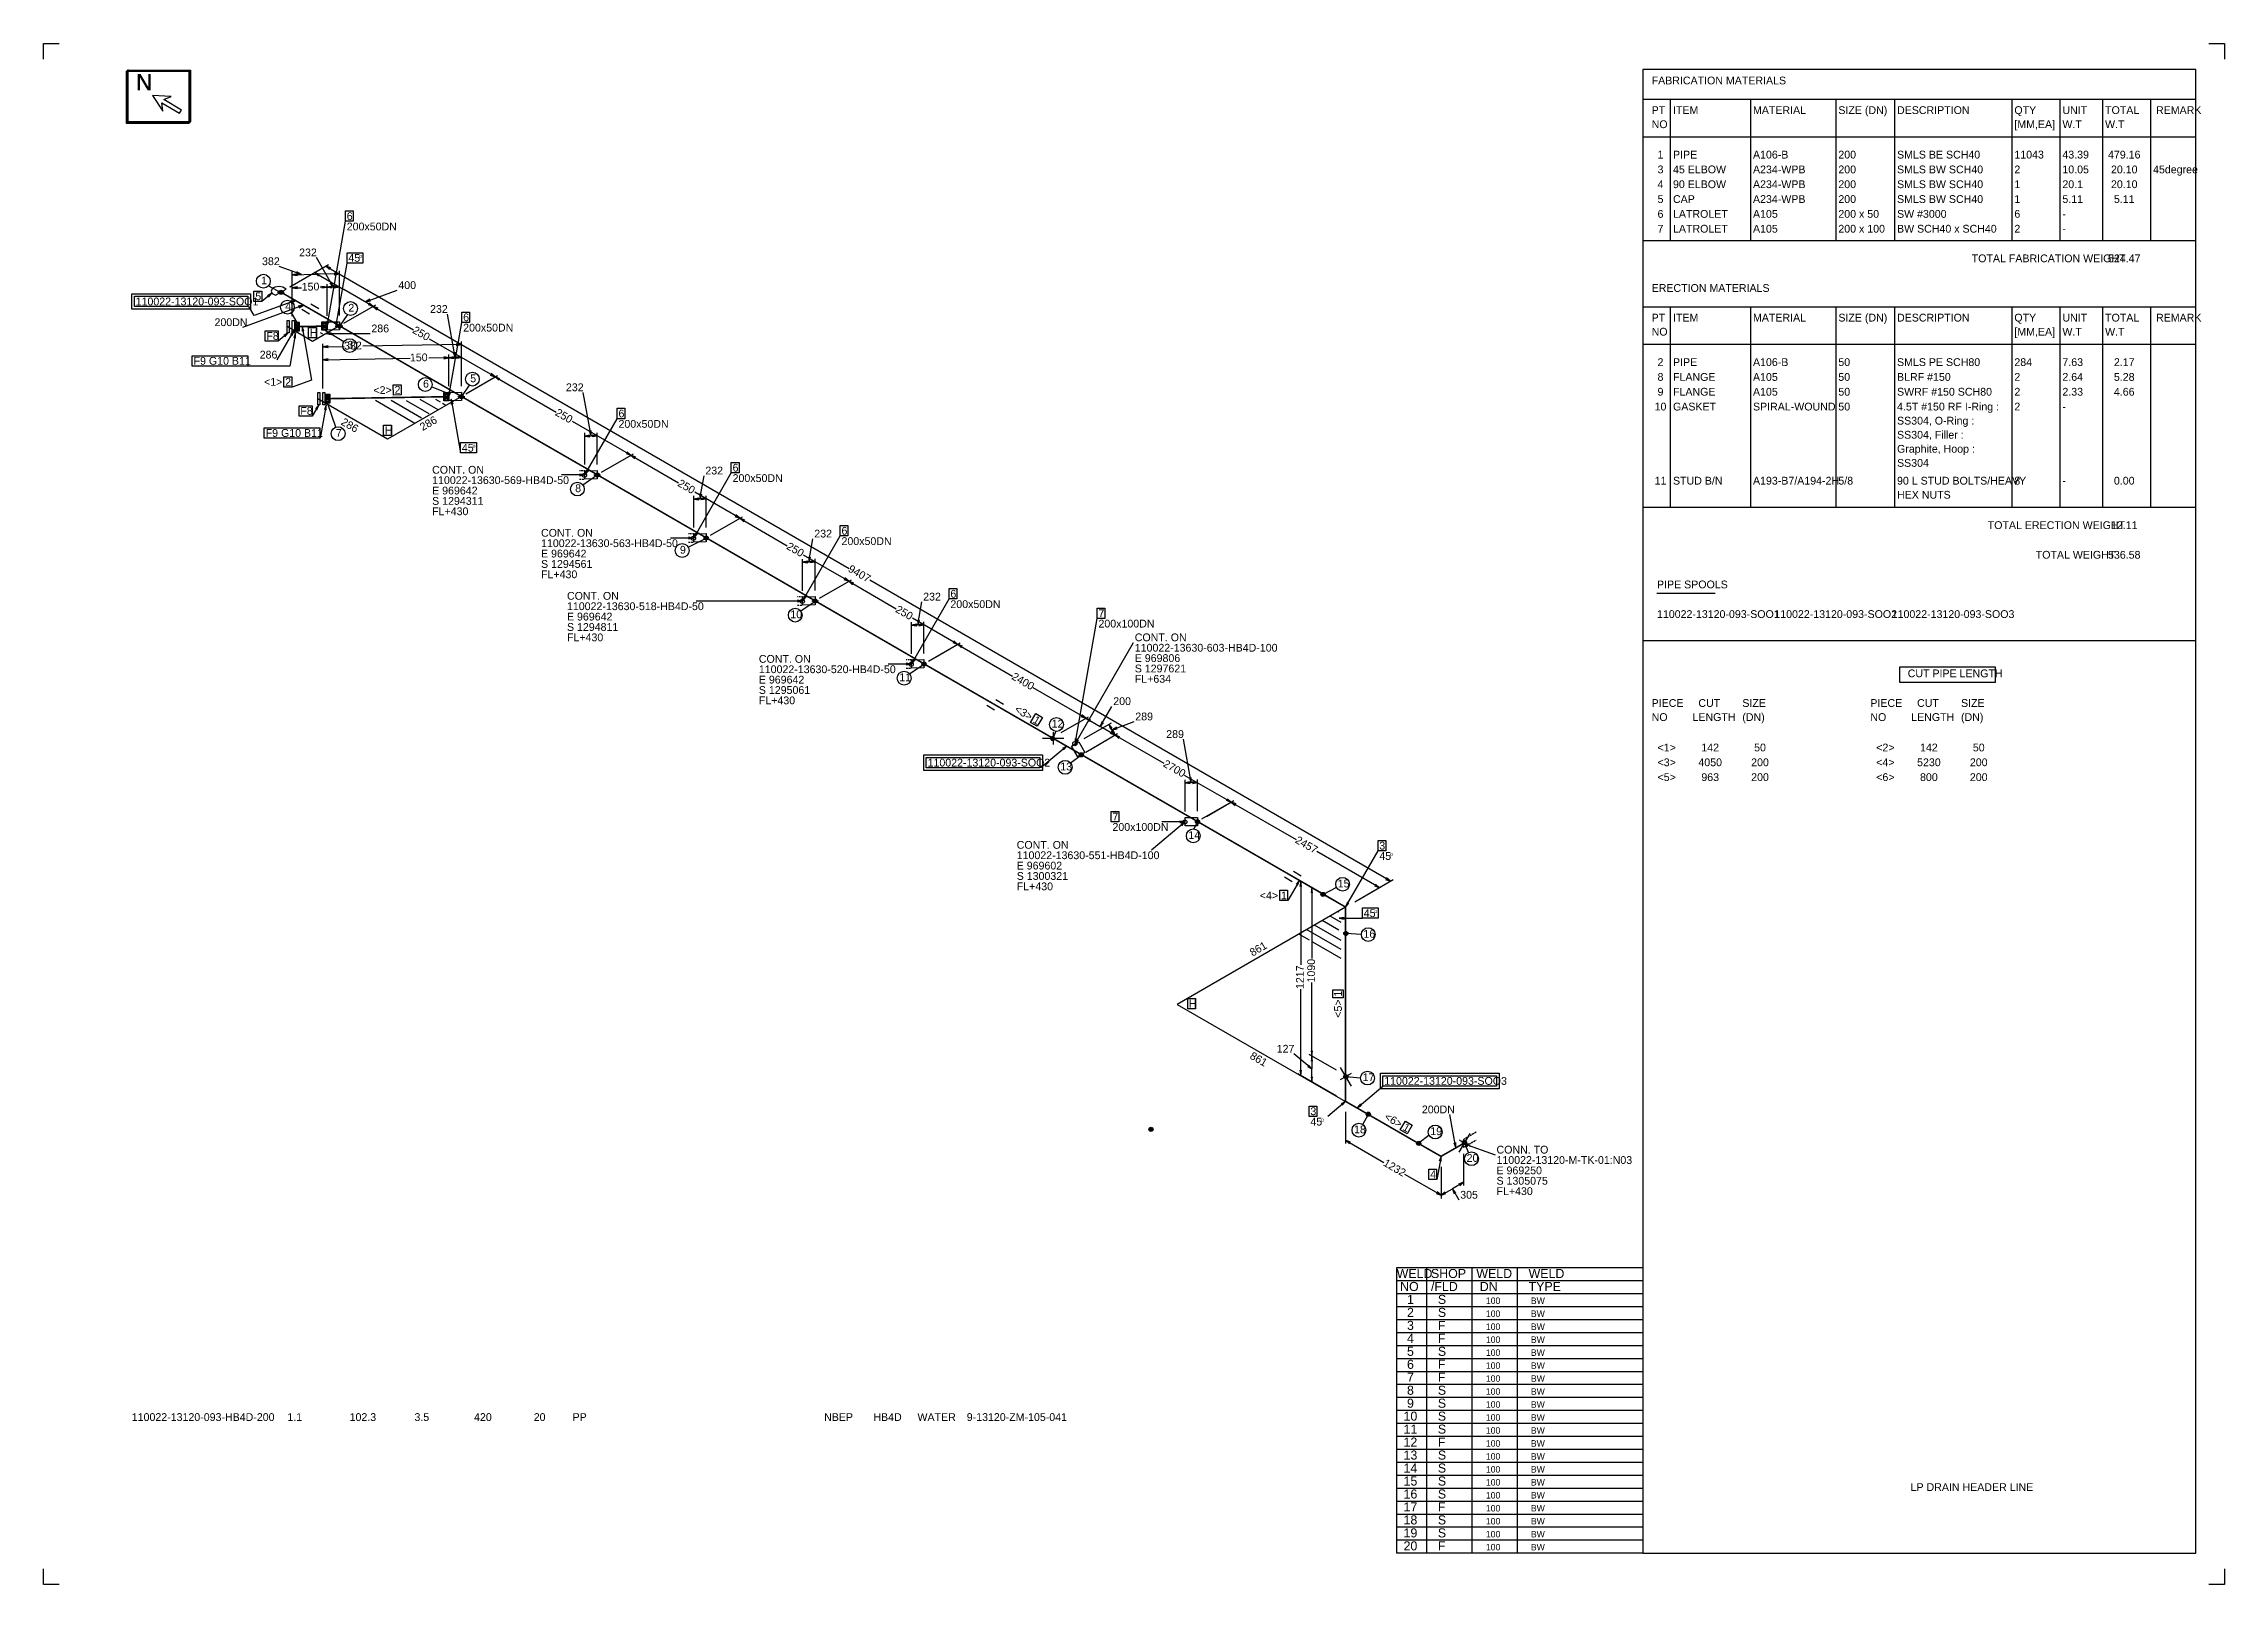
# Model space of a CAD drawing. Extents: x 0 to 841, y 0 to 594.
import ezdxf

# ---------------------------------------------------------------- set-up
doc = ezdxf.new("R2010")
doc.units = 0
doc.header["$MEASUREMENT"] = 0
doc.linetypes.add('GT100', pattern=[1, 0.666667, -0.333333])
for name, color, linetype in [('GT_1', 7, 'Continuous'), ('OW', 7, 'Continuous'), ('SW', 7, 'Continuous')]:
    doc.layers.add(name, color=color, linetype=linetype)
doc.styles.add('HTX1', font='O8116901', dxfattribs={"width": 1.02})

msp = doc.modelspace()

# ---------------------------------------------------------------- hatches: boundary and pattern name
h = msp.add_hatch(color=2)
edge = h.paths.add_edge_path()
edge.add_arc((91.5, 498.1), 0.8, 0, 360)
h = msp.add_hatch(color=2)
edge = h.paths.add_edge_path()
edge.add_arc((114.1, 485.1), 0.8, 0, 360)
h = msp.add_hatch(color=2)
edge = h.paths.add_edge_path()
edge.add_arc((161.1, 457.9), 0.8, 0, 360)
h = msp.add_hatch(color=2)
edge = h.paths.add_edge_path()
edge.add_arc((213.5, 427.7), 0.8, 0, 360)
h = msp.add_hatch(color=2)
edge = h.paths.add_edge_path()
edge.add_arc((255.5, 403.4), 0.8, 0, 360)
h = msp.add_hatch(color=2)
edge = h.paths.add_edge_path()
edge.add_arc((297.5, 379.1), 0.8, 0, 360)
h = msp.add_hatch(color=2)
edge = h.paths.add_edge_path()
edge.add_arc((339.5, 354.8), 0.8, 0, 360)
h = msp.add_hatch(color=2)
edge = h.paths.add_edge_path()
edge.add_arc((389.14, 326.11), 0.8, 0, 360)
h = msp.add_hatch(color=2)
edge = h.paths.add_edge_path()
edge.add_arc((400.2, 319.8), 0.8, 0, 360)
h = msp.add_hatch(color=2)
edge = h.paths.add_edge_path()
edge.add_arc((445, 294), 0.8, 0, 360)
h = msp.add_hatch(color=2)
edge = h.paths.add_edge_path()
edge.add_arc((493.4, 266), 0.8, 0, 360)
h = msp.add_hatch(color=2)
edge = h.paths.add_edge_path()
edge.add_arc((502.19, 250.94), 0.8, 0, 360)
h = msp.add_hatch(color=2)
edge = h.paths.add_edge_path()
edge.add_arc((502.21, 195.73), 0.8, 0, 360)
h = msp.add_hatch(color=2)
edge = h.paths.add_edge_path()
edge.add_arc((510.89, 181.26), 0.8, 0, 360)
h = msp.add_hatch(color=2)
edge = h.paths.add_edge_path()
edge.add_arc((427.06, 175.43), 0.8, 0, 360)
h = msp.add_hatch(color=2)
edge = h.paths.add_edge_path()
edge.add_arc((530.29, 170.06), 0.8, 0, 360)
h = msp.add_hatch(color=2)
edge = h.paths.add_edge_path()
edge.add_arc((547.94, 170.34), 0.8, 0, 360)

# ---------------------------------------------------------------- linework, layer by layer
at = {"color": 1}
for p, q in [((86.77, 500.68), (91.5, 498.1)), ((95.41, 490.16), (97.7, 486.5)), ((117.13, 489.51), (114.1, 485.1)), ((115.75, 478.97), (108.3, 483.5)), ((112.71, 446.14), (109.5, 455.5)), ((149.67, 461.65), (155.3, 459.5)), ((164.13, 462.31), (161.1, 457.9)), ((207.98, 423.88), (213.5, 427.7)), ((248.59, 399.82), (255.5, 403.4)), ((291.98, 375.28), (297.5, 379.1)), ((333.98, 350.98), (339.5, 354.8)), ((390.34, 328.88), (389.14, 326.11)), ((395.98, 316.7), (400.2, 319.8)), ((443.65, 291.22), (445, 294)), ((498.58, 268.72), (493.4, 266)), ((508.2, 250.5), (502.19, 250.94)), ((507.9, 195.2), (502.21, 195.73)), ((508.8, 177.25), (510.89, 181.26)), ((534.28, 173.22), (530.29, 170.06)), ((549.45, 166.47), (547.94, 170.34))]:
    msp.add_line(p, q, dxfattribs=at)
at = {"color": 2}
for centre in [(84.74, 502.4), (94.01, 492.41), (118.36, 491.86), (118.02, 477.59), (147.19, 462.59), (165.36, 464.66), (113.57, 443.63), (205.86, 422.28), (246.24, 398.57), (289.86, 373.68), (331.86, 349.38), (390.62, 331.53), (393.94, 315), (443.36, 288.58), (500.96, 269.9), (510.86, 250.5), (510.56, 195.2), (507.24, 175.1), (536.66, 174.4), (550.66, 164.1)]:
    msp.add_circle(centre, 2.66, dxfattribs=at)
at = {"layer": 'GT_1', "flags": 128}
for points in [[(0, 588), (0, 594), (6, 594)], [(835, 594), (841, 594), (841, 588)], [(56, 583.2), (56, 563.2), (32, 563.2), (32, 583.4), (56.2, 583.4), (56.2, 563.4), (32.2, 563.4), (32.2, 583.6), (56.4, 583.6), (56.4, 563.6), (32.4, 563.6), (32.4, 583.8), (56.6, 583.8), (56.6, 563.8), (32.6, 563.8), (32.6, 584)], [(830, 12), (830, 584), (616.7, 584), (616.7, 12), (830, 12)], [(42, 574), (46, 568), (45.6, 571.2), (52.4, 567.2), (53.2, 568.4), (46.4, 572.4), (49.2, 573.6), (42, 574)], [(616.7, 572.57), (830, 572.57)], [(627.33, 572.57), (627.33, 518.12)], [(658.19, 572.57), (658.19, 518.12)], [(691.1, 572.57), (691.1, 518.12)], [(713.73, 572.57), (713.73, 518.12)], [(758.99, 572.57), (758.99, 518.12)], [(777.5, 572.57), (777.5, 518.12)], [(793.96, 572.57), (793.96, 518.12)], [(812.47, 572.57), (812.47, 518.12)], [(616.7, 558.12), (830, 558.12)], [(109.3, 485.1), (116.4, 525.5)], [(116.4, 529.5), (119.4, 529.5), (119.4, 525.5), (116.4, 525.5), (116.4, 529.5)], [(117, 513.4), (123.1, 513.4), (123.1, 509.4), (117, 509.4), (117, 513.4)], [(616.7, 518.12), (830, 518.12)], [(99.4, 505), (90.9, 508.1)], [(95, 500.2), (109.9, 508.8)], [(95, 500.2), (105.5, 506.3)], [(95.9, 488.9), (95.9, 506.1)], [(97.9, 505.3), (95.9, 504.9), (97.9, 504.6)], [(95.9, 504.9), (105, 505.1)], [(97.4, 505.3), (99.4, 505), (97.7, 506)], [(106.4, 505), (104.5, 505.7), (106, 504.4)], [(104.5, 505.7), (115.8, 499.2)], [(114.1, 505.2), (105, 505.1)], [(111.7, 500.2), (105.2, 511.5)], [(110.7, 507.5), (108.8, 508.2), (110.3, 506.9)], [(108.8, 508.2), (310.6, 391.7)], [(112.1, 504.8), (114.1, 505.2), (112.1, 505.5)], [(112.7, 484.8), (117, 509.4)], [(114.1, 489.2), (114.1, 506.4)], [(34, 497.6), (79.8, 497.6), (79.8, 491.6), (34, 491.6), (34, 497.6)], [(35, 496.6), (78.8, 496.6), (78.8, 492.6), (35, 492.6), (35, 496.6)], [(81.1, 498.6), (84.1, 498.6), (84.1, 494.6), (81.1, 494.6), (81.1, 498.6)], [(88, 497.8), (84.2, 494.6)], [(86.7, 496.3), (88, 497.8), (86.3, 496.8)], [(88.7, 499.8), (88.2, 499.5), (87.7, 498.6), (88.2, 497.7), (89.4, 497), (93.5, 499.4), (92.3, 500.1), (90.8, 500.4), (89.2, 500.1), (88.7, 499.8)], [(90.2, 498.2), (92.8, 498.2)], [(95.9, 488.9), (95.9, 501.1)], [(97.9, 500.2), (95.9, 499.9), (97.9, 499.6)], [(95.9, 499.9), (99.5, 499.9)], [(109.3, 500.1), (106.7, 500.1)], [(107.3, 499.8), (109.3, 500.1), (107.3, 500.4)], [(109.3, 489.1), (109.3, 501.3)], [(109.3, 489.1), (109.3, 501.3)], [(111.3, 500.5), (109.3, 500.1), (111.3, 499.8)], [(109.3, 500.1), (111.7, 500.2)], [(110.4, 501.7), (111.7, 500.2), (111, 502.1)], [(114.1, 500.2), (111.7, 500.2)], [(112.1, 499.9), (114.1, 500.2), (112.1, 500.5)], [(114.1, 489.2), (114.1, 501.4)], [(127.1, 492.7), (115.8, 499.2)], [(124.1, 494.5), (136.3, 498.9)], [(100.2, 493.2), (76.7, 484.6)], [(97.2, 495), (81.2, 489.2), (79.2, 492.6)], [(95.5, 494), (97.2, 495), (95.2, 494.7)], [(98.5, 492.2), (100.2, 493.2), (98.2, 492.8)], [(99.6, 491.6), (102.6, 489.8)], [(106.1, 491.8), (103.1, 493.6)], [(115.8, 486.2), (128.1, 493.3)], [(117.6, 487.2), (128.1, 493.3)], [(125.8, 495.5), (124.1, 494.5), (126.1, 494.8)], [(125.2, 493.4), (127.1, 492.7), (125.6, 494)], [(129, 492), (127.1, 492.7), (128.6, 491.4)], [(127.1, 492.7), (142.6, 483.7)], [(158.7, 473), (155.7, 489.7)], [(161.3, 490.5), (164.3, 490.5), (164.3, 486.5), (161.3, 486.5), (161.3, 490.5)], [(616.7, 492.57), (830, 492.57)], [(627.33, 492.57), (627.33, 415.26)], [(658.19, 492.57), (658.19, 415.26)], [(691.1, 492.57), (691.1, 415.26)], [(713.73, 492.57), (713.73, 415.26)], [(758.99, 492.57), (758.99, 415.26)], [(777.5, 492.57), (777.5, 415.26)], [(793.96, 492.57), (793.96, 415.26)], [(812.47, 492.57), (812.47, 415.26)], [(97.2, 482.5), (94.9, 469.7), (78.9, 469.7)], [(85.4, 483.3), (90.5, 483.3), (90.5, 479.3), (85.4, 479.3), (85.4, 483.3)], [(96.5, 483.4), (90, 472.1)], [(94.3, 482.5), (90.5, 479.3)], [(93, 481), (94.3, 482.5), (92.6, 481.5)], [(94.7, 484.9), (94.7, 482.5), (93.9, 482.5), (93.9, 487.3), (94.7, 487.3), (94.7, 484.9)], [(103.7, 479.2), (93.9, 484.9)], [(95.8, 481.5), (96.5, 483.4), (95.2, 481.9)], [(99.7, 485), (103.3, 464.3), (95.8, 461.6)], [(96.7, 484.9), (96.7, 482.5), (95.9, 482.5), (95.9, 487.3), (96.7, 487.3), (96.7, 484.9)], [(97.2, 480.5), (97.2, 482.5), (96.5, 480.6)], [(96.7, 484.9), (96.7, 483.3), (98.7, 483.3), (98.7, 486.5), (96.7, 486.5), (96.7, 484.9)], [(98.6, 486.5), (96.7, 486.5)], [(96.7, 483.3), (98.7, 483.6), (96.7, 483.9), (98.7, 484.4), (96.7, 484.7), (98.7, 485.2), (96.7, 485.5), (98.7, 486), (96.7, 486.3), (98.7, 486.4), (96.7, 485.9), (98.7, 485.6), (96.7, 485.1), (98.7, 484.8), (96.7, 484.3), (98.7, 484), (96.7, 483.5), (98.7, 483.3)], [(98.6, 483.4), (96.7, 483.4)], [(100.4, 483.1), (99.7, 485), (99.7, 483)], [(102.2, 484.6), (105.2, 484.6), (105.2, 480.6), (102.2, 480.6), (102.2, 484.6)], [(114.1, 485.2), (103.7, 479.2)], [(107.7, 482), (106.8, 482.5)], [(109.3, 485.1), (109.3, 483.5), (107.3, 483.5), (107.3, 486.7), (109.3, 486.7), (109.3, 485.1)], [(109.3, 483.5), (107.3, 483.7), (109.3, 484.1), (107.3, 484.5), (109.3, 484.9), (107.3, 485.3), (109.3, 485.7), (107.3, 486.1), (109.3, 486.5), (107.3, 486.5), (109.3, 486.1), (107.3, 485.7), (109.3, 485.3), (107.3, 484.9), (109.3, 484.5), (107.3, 484.1), (109.3, 483.7), (107.3, 483.5)], [(110.9, 482.5), (108.9, 482.2), (110.9, 481.9)], [(108.9, 482.2), (125.9, 482.2)], [(109.3, 487.1), (109.3, 485.1), (110, 487)], [(114.1, 485.2), (114.1, 483.6), (109.3, 483.5), (109.3, 486.7), (114.1, 486.8), (114.1, 485.2)], [(112.7, 486.8), (112.7, 484.8), (113.4, 486.7)], [(112.8, 485.2), (115.4, 485.2)], [(174.1, 465.5), (148.8, 480.1)], [(156.3, 457.9), (161.3, 486.5)], [(57.3, 473.7), (78.7, 473.7), (78.7, 469.7), (57.3, 469.7), (57.3, 473.7)], [(107.7, 461.1), (107.7, 478.3)], [(109.7, 477.5), (107.7, 477.1), (109.7, 476.8)], [(107.7, 477.1), (115.9, 477.2)], [(107.7, 461.1), (107.7, 473.3)], [(107.7, 472.1), (141.3, 472.7)], [(109.7, 472.5), (107.7, 472.1), (109.7, 471.8)], [(161.1, 478), (123.1, 477.4)], [(156.3, 472.9), (148.5, 472.8)], [(154.3, 472.5), (156.3, 472.9), (154.3, 473.2)], [(156.3, 461.9), (156.3, 474.1)], [(156.3, 461.9), (156.3, 474.1)], [(158.3, 473.3), (156.3, 472.9), (158.3, 472.6)], [(156.3, 472.9), (158.7, 473)], [(158, 474.9), (158.7, 473), (158.7, 475)], [(161.1, 473), (158.7, 473)], [(159.1, 477.6), (161.1, 478), (159.1, 478.3)], [(159.1, 472.7), (161.1, 473), (159.1, 473.3)], [(161.1, 462), (161.1, 479.2)], [(161.1, 462), (161.1, 474.2)], [(616.7, 478.12), (830, 478.12)], [(92.7, 465.6), (95.7, 465.6), (95.7, 461.6), (92.7, 461.6), (92.7, 465.6)], [(162.8, 459), (175.1, 466.1)], [(164.6, 460), (175.1, 466.1)], [(172.2, 466.2), (174.1, 465.5), (172.6, 466.8)], [(176, 464.8), (174.1, 465.5), (175.6, 464.2)], [(174.1, 465.5), (197.6, 451.9)], [(98.5, 454.4), (103.6, 454.4), (103.6, 450.4), (98.5, 450.4), (98.5, 454.4)], [(106.1, 454.7), (103.6, 450.4)], [(105.4, 452.8), (106.1, 454.7), (104.8, 453.2)], [(106.5, 457.1), (106.5, 454.7), (105.7, 454.7), (105.7, 459.5), (106.5, 459.5), (106.5, 457.1)], [(132.6, 441.5), (105.7, 457.1)], [(109, 454.7), (106.7, 441.9)], [(108.5, 457.1), (108.5, 454.7), (107.7, 454.7), (107.7, 459.5), (108.5, 459.5), (108.5, 457.1)], [(109, 452.7), (109, 454.7), (108.3, 452.8)], [(108.5, 457.1), (108.5, 455.5), (110.5, 455.5), (110.5, 458.7), (108.5, 458.7), (108.5, 457.1)], [(110.4, 458.7), (108.5, 458.7)], [(108.5, 455.5), (110.5, 455.8), (108.5, 456.1), (110.5, 456.6), (108.5, 456.9), (110.5, 457.4), (108.5, 457.7), (110.5, 458.2), (108.5, 458.5), (110.5, 458.6), (108.5, 458.1), (110.5, 457.8), (108.5, 457.3), (110.5, 457), (108.5, 456.5), (110.5, 456.2), (108.5, 455.7), (110.5, 455.5)], [(110.4, 455.6), (108.5, 455.6)], [(143.1, 447.6), (128, 456.4)], [(161.1, 458), (132.6, 441.5)], [(145.7, 449.6), (134, 456.4)], [(134.8, 462.5), (137.9, 462.5), (137.9, 458.6), (134.9, 458.5), (134.8, 462.5)], [(148.7, 451.3), (140, 456.3)], [(152.1, 452.8), (145.2, 456.8)], [(153, 455.8), (151.2, 456.8)], [(155.1, 454.5), (153.8, 455.3)], [(156.3, 457.9), (156.3, 456.3), (154.3, 456.3), (154.3, 459.5), (156.3, 459.5), (156.3, 457.9)], [(156.3, 456.3), (154.3, 456.5), (156.3, 456.9), (154.3, 457.3), (156.3, 457.7), (154.3, 458.1), (156.3, 458.5), (154.3, 458.9), (156.3, 459.3), (154.3, 459.3), (156.3, 458.9), (154.3, 458.5), (156.3, 458.1), (154.3, 457.7), (156.3, 457.3), (154.3, 456.9), (156.3, 456.5), (154.3, 456.3)], [(156.3, 459.9), (156.3, 457.9), (157, 459.8)], [(161.1, 458), (161.1, 456.4), (156.3, 456.3), (156.3, 459.5), (161.1, 459.6), (161.1, 458)], [(157.9, 455), (157.2, 456.9), (157.2, 454.9)], [(157.2, 456.9), (160.8, 436.2)], [(159.8, 458), (162.4, 458)], [(211.1, 442.8), (208.1, 459.5)], [(85.1, 445.9), (106.5, 445.9), (106.5, 441.9), (85.1, 441.9), (85.1, 445.9)], [(131.1, 446.9), (134.1, 446.9), (134.1, 442.9), (131.1, 442.9), (131.1, 446.9)], [(226.5, 435.3), (203.9, 448.3)], [(208.7, 427.7), (221.2, 449.4)], [(221.2, 453.4), (224.2, 453.4), (224.2, 449.4), (221.2, 449.4), (221.2, 453.4)], [(160.8, 440.2), (166.9, 440.2), (166.9, 436.2), (160.8, 436.2), (160.8, 440.2)], [(208.7, 431.7), (208.7, 443.9)], [(210.7, 443.1), (208.7, 442.7), (210.7, 442.4)], [(208.7, 442.7), (211.1, 442.8)], [(210.4, 444.7), (211.1, 442.8), (211.1, 444.8)], [(213.5, 442.8), (211.1, 442.8)], [(211.5, 442.5), (213.5, 442.8), (211.5, 443.1)], [(213.5, 431.8), (213.5, 444)], [(209.4, 429.6), (208.7, 427.7), (210, 429.2)], [(213.5, 427.8), (213.5, 426.2), (208.7, 426.1), (208.7, 429.3), (213.5, 429.4), (213.5, 427.8)], [(215.2, 428.8), (227.5, 435.9)], [(217, 429.8), (227.5, 435.9)], [(224.6, 436), (226.5, 435.3), (225, 436.6)], [(228.4, 434.6), (226.5, 435.3), (228, 434)], [(226.5, 435.3), (244.8, 424.7)], [(265.2, 432.5), (268.2, 432.5), (268.2, 428.5), (265.2, 428.5), (265.2, 432.5)], [(208.7, 427.7), (199.7, 427.7)], [(206.7, 427.4), (208.7, 427.7), (206.7, 428)], [(212.2, 427.8), (214.8, 427.8)], [(250.7, 403.4), (265.2, 428.5)], [(268.5, 411), (251.1, 421.1)], [(253.1, 418.5), (254.7, 427.4)], [(253.1, 420.5), (253.1, 418.5), (253.8, 420.4)], [(250.7, 407.4), (250.7, 419.6)], [(252.7, 418.8), (250.7, 418.4), (252.7, 418.1)], [(250.7, 418.4), (253.1, 418.5)], [(255.5, 418.5), (253.1, 418.5)], [(253.5, 418.2), (255.5, 418.5), (253.5, 418.8)], [(255.5, 407.5), (255.5, 419.7)], [(266.6, 411.7), (268.5, 411), (267, 412.3)], [(616.7, 415.26), (830, 415.26)], [(248.7, 403.1), (250.7, 403.4), (248.7, 403.7)], [(251.4, 405.3), (250.7, 403.4), (252, 404.9)], [(255.5, 403.5), (255.5, 401.9), (250.7, 401.8), (250.7, 405), (255.5, 405.1), (255.5, 403.5)], [(257.2, 404.5), (269.5, 411.6)], [(259, 405.5), (269.5, 411.6)], [(270.4, 410.3), (268.5, 411), (270, 409.7)], [(268.5, 411), (286.8, 400.4)], [(292.7, 379.1), (307.2, 404.2)], [(307.2, 408.2), (310.2, 408.2), (310.2, 404.2), (307.2, 404.2), (307.2, 408.2)], [(250.7, 403.4), (241.7, 403.4)], [(292.7, 383.1), (292.7, 395.3)], [(310.5, 386.7), (293.1, 396.8)], [(295.1, 394.2), (296.7, 403.1)], [(295.1, 396.2), (295.1, 394.2), (295.8, 396.1)], [(297.5, 383.2), (297.5, 395.4)], [(294.7, 394.5), (292.7, 394.1), (294.7, 393.8)], [(292.7, 394.1), (295.1, 394.2)], [(297.5, 394.2), (295.1, 394.2)], [(295.5, 393.9), (297.5, 394.2), (295.5, 394.5)], [(299.2, 380.2), (311.5, 387.3)], [(301, 381.2), (311.5, 387.3)], [(308.6, 387.4), (310.5, 386.7), (309, 388)], [(519.4, 271.1), (318.6, 387.1)], [(292.7, 379.1), (251.7, 379.1)], [(290.7, 378.8), (292.7, 379.1), (290.7, 379.4)], [(293.4, 381), (292.7, 379.1), (294, 380.6)], [(297.5, 379.2), (297.5, 377.6), (292.7, 377.5), (292.7, 380.7), (297.5, 380.8), (297.5, 379.2)], [(296.2, 379.2), (298.8, 379.2)], [(312.4, 386), (310.5, 386.7), (312, 385.4)], [(310.5, 386.7), (328.8, 376.1)], [(334.7, 354.8), (349.2, 379.9)], [(337.1, 369.9), (338.7, 378.8)], [(349.2, 383.9), (352.2, 383.9), (352.2, 379.9), (349.2, 379.9), (349.2, 383.9)], [(644.63, 381.97), (622.19, 381.97)], [(334.7, 358.8), (334.7, 371)], [(336.7, 370.2), (334.7, 369.8), (336.7, 369.5)], [(352.5, 362.4), (335.1, 372.5)], [(337.1, 371.9), (337.1, 369.9), (337.8, 371.8)], [(337.5, 369.6), (339.5, 369.9), (337.5, 370.2)], [(339.5, 358.9), (339.5, 371.1)], [(397.8, 324.1), (406.3, 372.4)], [(406.3, 376.4), (409.3, 376.4), (409.3, 372.4), (406.3, 372.4), (406.3, 376.4)], [(334.7, 369.8), (337.1, 369.9)], [(339.5, 369.9), (337.1, 369.9)], [(341.2, 355.9), (353.5, 363)], [(343, 356.9), (353.5, 363)], [(350.6, 363.1), (352.5, 362.4), (351, 363.7)], [(354.4, 361.7), (352.5, 362.4), (354, 361.1)], [(352.5, 362.4), (373.6, 350.2)], [(397.8, 324.1), (420.3, 363.1)], [(616.7, 363.83), (830, 363.83)], [(334.7, 354.8), (325.7, 354.8)], [(332.7, 354.5), (334.7, 354.8), (332.7, 355.1)], [(335.4, 356.7), (334.7, 354.8), (336, 356.3)], [(339.5, 354.9), (339.5, 353.3), (334.7, 353.2), (334.7, 356.4), (339.5, 356.5), (339.5, 354.9)], [(715.79, 353.74), (752.56, 353.74), (752.56, 347.69), (715.79, 347.69), (715.79, 353.74)], [(401.9, 333.9), (381.6, 345.6)], [(363.7, 339), (366.7, 337.2)], [(370.2, 339.2), (367.2, 341)], [(407.5, 330.7), (412, 338.5)], [(382.6, 335.7), (385.2, 334.2), (383.2, 330.8), (380.6, 332.3), (382.6, 335.7)], [(389.3, 328.6), (389.3, 323.8)], [(392.4, 328.4), (402.9, 334.5)], [(392.4, 328.4), (402.9, 334.5)], [(400, 334.6), (401.9, 333.9), (400.4, 335.2)], [(401.3, 326.1), (411.8, 332.2)], [(403.8, 333.2), (401.9, 333.9), (403.4, 332.6)], [(401.9, 333.9), (407.5, 330.7)], [(401.9, 320.9), (414.2, 328)], [(403.7, 321.9), (414.2, 328)], [(403.7, 321.9), (414.2, 328)], [(408.2, 332.6), (407.5, 330.7), (408.8, 332.2)], [(413.2, 327.4), (407.5, 330.7)], [(412.1, 330.1), (410.8, 331.6), (411.5, 329.7)], [(410.8, 331.6), (412, 329.5)], [(411.3, 328.1), (413.2, 327.4), (411.7, 328.7)], [(411.9, 328.9), (413.2, 327.4), (412.5, 329.3)], [(412, 329.5), (420.5, 332.6)], [(413.7, 330.5), (412, 329.5), (414, 329.8)], [(413.2, 327.4), (412, 329.5)], [(339.4, 319.8), (385.2, 319.8), (385.2, 313.8), (339.4, 313.8), (339.4, 319.8)], [(394.6, 323.2), (384.6, 314.8)], [(385.2, 326.2), (393.5, 326.2)], [(393.3, 321.7), (394.6, 323.2), (392.9, 322.2)], [(400.2, 319.9), (398.8, 319.1), (396.4, 323.2), (399.2, 324.8), (401.6, 320.7), (400.2, 319.9)], [(397.8, 326.1), (397.8, 324.1), (398.5, 326)], [(398.5, 326), (397.8, 324.1), (399.1, 325.6)], [(415.1, 326.7), (413.2, 327.4), (414.7, 326.1)], [(413.2, 327.4), (432, 316.6)], [(442.6, 309.1), (439.6, 325.8)], [(340.4, 318.8), (384.2, 318.8), (384.2, 314.8), (340.4, 314.8), (340.4, 318.8)], [(458, 301.6), (440, 311.9)], [(440.2, 298), (440.2, 310.2)], [(442.2, 309.4), (440.2, 309), (442.2, 308.7)], [(440.2, 309), (442.6, 309.1)], [(441.9, 311), (442.6, 309.1), (442.6, 311.1)], [(445, 309.1), (442.6, 309.1)], [(443, 308.8), (445, 309.1), (443, 309.4)], [(445, 298.1), (445, 310.3)], [(456.1, 302.3), (458, 301.6), (456.5, 302.9)], [(411.7, 298), (414.7, 298), (414.7, 294), (411.7, 294), (411.7, 298)], [(445, 294.1), (445, 292.5), (440.2, 292.4), (440.2, 295.6), (445, 295.7), (445, 294.1)], [(446.7, 295.1), (459, 302.2)], [(448.5, 296.1), (459, 302.2)], [(459.9, 300.9), (458, 301.6), (459.5, 300.3)], [(458, 301.6), (483, 287.2)], [(440.2, 294), (427.2, 283.1)], [(440.2, 294), (431.2, 294)], [(438.2, 293.7), (440.2, 294), (438.2, 294.3)], [(438.9, 292.5), (440.2, 294), (438.5, 293)], [(514.6, 286.8), (517.6, 286.8), (517.6, 282.8), (514.6, 282.8), (514.6, 286.8)], [(515.1, 268.6), (491, 282.5)], [(502.1, 261.1), (514.6, 282.8)], [(478.5, 272.8), (481.5, 271)], [(484.3, 271.4), (479.8, 263.6)], [(485, 273), (482, 274.8)], [(483.6, 269.5), (484.3, 271.4), (483, 269.9)], [(498.6, 263.1), (483.7, 271.7)], [(485.1, 269.1), (484.8, 271.1), (484.5, 269.1)], [(484.8, 271.1), (484.8, 238.8)], [(498.6, 263.1), (488.1, 269.2)], [(505.6, 263.1), (520.5, 271.7)], [(505.6, 263.1), (516.1, 269.2)], [(513.2, 269.3), (515.1, 268.6), (513.6, 269.9)], [(517.5, 271.8), (519.4, 271.1), (517.9, 272.4)], [(502.1, 261.1), (437.2, 223.6)], [(476.7, 267.6), (479.7, 267.6), (479.7, 263.6), (476.7, 263.6), (476.7, 267.6)], [(489.4, 266.6), (489.1, 268.6), (488.8, 266.6)], [(489.1, 268.6), (489.1, 241.3)], [(502.8, 263), (502.1, 261.1), (503.4, 262.6)], [(508.6, 260.8), (514.7, 260.8), (514.7, 256.8), (508.6, 256.8), (508.6, 260.8)], [(489.1, 251.3), (487.1, 252.4)], [(500.4, 248.2), (490.1, 254.2)], [(499.5, 252.2), (493.1, 255.9)], [(500.4, 255.2), (496.1, 257.6)], [(499.5, 259.1), (499.1, 259.4)], [(501.6, 257.1), (499.6, 256.8), (501.6, 256.5)], [(499.6, 256.8), (508.6, 256.8)], [(488.2, 248.3), (484.1, 250.7)], [(500.4, 244.8), (489.5, 251)], [(500.4, 241.3), (489.5, 247.6)], [(484.8, 196.2), (484.8, 229.5)], [(489.1, 203.7), (489.1, 232)], [(497.2, 226.1), (497.2, 229.2), (501.1, 229.2), (501.1, 226.1), (497.2, 226.1)], [(437.2, 223.6), (502.1, 186.2)], [(441.2, 225.9), (444.2, 225.9), (444.2, 221.9), (441.2, 221.9), (441.2, 225.9)], [(489.1, 198.7), (482.2, 204.5)], [(498.6, 198.2), (488.1, 204.3)], [(498.6, 198.2), (488.1, 204.3)], [(488.8, 205.7), (489.1, 203.7), (489.4, 205.7)], [(489.4, 201.7), (489.1, 203.7), (488.8, 201.7)], [(489.1, 203.7), (489.1, 198.7)], [(498.6, 188.2), (483.7, 196.8)], [(484.5, 198.2), (484.8, 196.2), (485.1, 198.2)], [(487.4, 199.7), (489.1, 198.7), (487.8, 200.2)], [(498.6, 188.2), (488.1, 194.3)], [(488.8, 195.7), (489.1, 193.7), (489.4, 195.7)], [(489.1, 193.7), (489.1, 198.7)], [(500, 199.3), (504.2, 192.1)], [(504.2, 196.9), (500, 194.5)], [(515.5, 197.1), (561.3, 197.1), (561.3, 191.1), (515.5, 191.1), (515.5, 197.1)], [(516.5, 196.1), (560.3, 196.1), (560.3, 192.1), (516.5, 192.1), (516.5, 196.1)], [(502.1, 186.2), (495.2, 180.4)], [(500.8, 184.7), (502.1, 186.2), (500.4, 185.2)], [(506.5, 183.7), (516.5, 192.1)], [(507.8, 185.2), (506.5, 183.7), (508.2, 184.7)], [(488, 184.4), (491, 184.4), (491, 180.4), (488, 180.4), (488, 184.4)], [(502.1, 182.2), (502.1, 170)], [(525.2, 178.6), (527.8, 177.1), (525.8, 173.7), (523.2, 175.2), (525.2, 178.6)], [(544.6, 168.3), (542.3, 181.1)], [(504, 170.5), (502.1, 171.2), (503.6, 169.9)], [(502.1, 171.2), (516.9, 162.7)], [(543.9, 170.2), (544.6, 168.3), (544.6, 170.3)], [(545.9, 166.6), (550.1, 173.8)], [(545.9, 171.4), (550.1, 169)], [(549.6, 169.7), (547.6, 170), (549.3, 169)], [(547.6, 170), (559.8, 165.6)], [(534.2, 160.1), (537.2, 160.1), (537.2, 156.1), (534.2, 156.1), (534.2, 160.1)], [(538.9, 165), (537.3, 156.1)], [(538.9, 163), (538.9, 165), (538.2, 163.1)], [(538.9, 161), (538.9, 148.8)], [(538.9, 161), (538.9, 148.8)], [(547.6, 166), (547.6, 153.8)], [(538.9, 150), (525, 158)], [(538.9, 150), (543.3, 152.5)], [(547.6, 155), (543.3, 152.5)], [(544.6, 151), (543.3, 152.5), (544, 150.6)], [(543.3, 152.5), (545.8, 148.2)], [(546.1, 153.7), (547.6, 155), (545.7, 154.3)], [(537, 150.7), (538.9, 150), (537.4, 151.3)], [(540.4, 151.3), (538.9, 150), (540.8, 150.7)], [(616.7, 122), (521.7, 122), (521.7, 12)], [(533.3, 122), (533.3, 117)], [(550.8, 122), (550.8, 117)], [(568.3, 122), (568.3, 117)], [(616.7, 117), (521.7, 117)], [(616.7, 112), (521.7, 112)], [(533.3, 117), (533.3, 112)], [(533.3, 112), (533.3, 107)], [(550.8, 117), (550.8, 112)], [(550.8, 112), (550.8, 107)], [(568.3, 117), (568.3, 112)], [(568.3, 112), (568.3, 107)], [(616.7, 107), (521.7, 107)], [(616.7, 102), (521.7, 102)], [(533.3, 107), (533.3, 102)], [(533.3, 102), (533.3, 97)], [(550.8, 107), (550.8, 102)], [(550.8, 102), (550.8, 97)], [(568.3, 107), (568.3, 102)], [(568.3, 102), (568.3, 97)], [(616.7, 97), (521.7, 97)], [(533.3, 97), (533.3, 92)], [(550.8, 97), (550.8, 92)], [(568.3, 97), (568.3, 92)], [(616.7, 92), (521.7, 92)], [(616.7, 87), (521.7, 87)], [(533.3, 92), (533.3, 87)], [(533.3, 87), (533.3, 82)], [(550.8, 92), (550.8, 87)], [(550.8, 87), (550.8, 82)], [(568.3, 92), (568.3, 87)], [(568.3, 87), (568.3, 82)], [(616.7, 82), (521.7, 82)], [(616.7, 77), (521.7, 77)], [(533.3, 82), (533.3, 77)], [(533.3, 77), (533.3, 72)], [(550.8, 82), (550.8, 77)], [(550.8, 77), (550.8, 72)], [(568.3, 82), (568.3, 77)], [(568.3, 77), (568.3, 72)], [(616.7, 72), (521.7, 72)], [(533.3, 72), (533.3, 67)], [(550.8, 72), (550.8, 67)], [(568.3, 72), (568.3, 67)], [(616.7, 67), (521.7, 67)], [(616.7, 62), (521.7, 62)], [(533.3, 67), (533.3, 62)], [(533.3, 62), (533.3, 57)], [(550.8, 67), (550.8, 62)], [(550.8, 62), (550.8, 57)], [(568.3, 67), (568.3, 62)], [(568.3, 62), (568.3, 57)], [(616.7, 57), (521.7, 57)], [(616.7, 52), (521.7, 52)], [(533.3, 57), (533.3, 52)], [(533.3, 52), (533.3, 47)], [(550.8, 57), (550.8, 52)], [(550.8, 52), (550.8, 47)], [(568.3, 57), (568.3, 52)], [(568.3, 52), (568.3, 47)], [(616.7, 47), (521.7, 47)], [(533.3, 47), (533.3, 42)], [(550.8, 47), (550.8, 42)], [(568.3, 47), (568.3, 42)], [(616.7, 42), (521.7, 42)], [(616.7, 37), (521.7, 37)], [(533.3, 42), (533.3, 37)], [(533.3, 37), (533.3, 32)], [(550.8, 42), (550.8, 37)], [(550.8, 37), (550.8, 32)], [(568.3, 42), (568.3, 37)], [(568.3, 37), (568.3, 32)], [(616.7, 32), (521.7, 32)], [(616.7, 27), (521.7, 27)], [(533.3, 32), (533.3, 27)], [(533.3, 27), (533.3, 22)], [(550.8, 32), (550.8, 27)], [(550.8, 27), (550.8, 22)], [(568.3, 32), (568.3, 27)], [(568.3, 27), (568.3, 22)], [(616.7, 22), (521.7, 22)], [(616.7, 17), (521.7, 17)], [(533.3, 22), (533.3, 17)], [(533.3, 17), (533.3, 12)], [(550.8, 22), (550.8, 17)], [(550.8, 17), (550.8, 12)], [(568.3, 22), (568.3, 17)], [(568.3, 17), (568.3, 12)], [(616.7, 12), (521.7, 12)], [(6, 0), (0, 0), (0, 6)], [(841, 6), (841, 0), (835, 0)]]:
    msp.add_lwpolyline(points, dxfattribs=at)
at = {"layer": 'GT_1', "color": 7, "const_width": 0.6, "flags": 128}
for points in [[(91.5, 498.2), (102.8, 491.7)], [(102.8, 491.7), (114.1, 485.2)], [(109.3, 485.1), (96.7, 484.9)], [(114.1, 485.2), (161.1, 458)], [(156.3, 457.9), (108.5, 457.1)], [(161.1, 458), (213.5, 427.8)], [(213.5, 427.8), (255.5, 403.5)], [(255.5, 403.5), (297.5, 379.2)], [(297.5, 379.2), (339.5, 354.9)], [(339.5, 354.9), (366.9, 339.1)], [(366.9, 339.1), (388.9, 326.4)], [(388.9, 326.4), (400.2, 319.9)], [(400.2, 319.9), (445, 294.1)], [(445, 294.1), (481.7, 272.9)], [(481.7, 272.9), (493.4, 266.1)], [(493.4, 266.1), (502.1, 261.11)], [(502.1, 261.11), (502.1, 251.1)], [(502.1, 251.1), (502.1, 196.2)], [(502.1, 196.2), (502.1, 186.19)], [(502.1, 186.19), (510.8, 181.2)], [(510.8, 181.2), (530.2, 170)], [(530.2, 170), (538.9, 165.01)], [(538.9, 165.01), (547.6, 170)]]:
    msp.add_lwpolyline(points, dxfattribs=at)
at = {"layer": 'GT_1', "linetype": 'GT100', "flags": 128}
for points in [[(206.7, 426.1), (208.7, 426.1), (208.7, 429.3), (206.7, 429.3)], [(248.7, 401.8), (250.7, 401.8), (250.7, 405), (248.7, 405)], [(290.7, 377.5), (292.7, 377.5), (292.7, 380.7), (290.7, 380.7)], [(332.7, 353.2), (334.7, 353.2), (334.7, 356.4), (332.7, 356.4)], [(552.4, 174.3), (547.6, 171.5), (547.6, 168.5), (552.4, 171.3)]]:
    msp.add_lwpolyline(points, dxfattribs=at)
at = {"layer": 'OW', "color": 2}
for centre in [(208.6, 427.59), (250.6, 403.29), (292.6, 378.99), (334.6, 354.69), (397.66, 324.14), (440.1, 293.89), (427.06, 175.43)]:
    msp.add_circle(centre, 0.8, dxfattribs=at)
at = {"layer": 'SW', "color": 2}
for centre in [(91.5, 498.1), (114.1, 485.1), (161.1, 457.9), (213.5, 427.7), (255.5, 403.4), (297.5, 379.1), (339.5, 354.8), (389.14, 326.11), (400.2, 319.8), (445, 294), (493.4, 266), (502.19, 250.94), (502.21, 195.73), (510.89, 181.26), (530.29, 170.06), (547.94, 170.34)]:
    msp.add_circle(centre, 0.8, dxfattribs=at)

# ---------------------------------------------------------------- texts
for s, p in [('100', (556.2, 108.1)), ('  BW', (571.7, 108.1)), ('100', (556.2, 103.1)), ('  BW', (571.7, 103.1)), ('100', (556.2, 98.1)), ('100', (556.2, 93.1)), ('  BW', (571.7, 98.1)), ('  BW', (571.7, 93.1)), ('100', (556.2, 88.1)), ('100', (556.2, 83.1)), ('  BW', (571.7, 88.1)), ('  BW', (571.7, 83.1)), ('100', (556.2, 78.1)), ('  BW', (571.7, 78.1)), ('100', (556.2, 73.1)), ('100', (556.2, 68.1)), ('  BW', (571.7, 73.1)), ('  BW', (571.7, 68.1)), ('100', (556.2, 63.1)), ('100', (556.2, 58.1)), ('  BW', (571.7, 63.1)), ('  BW', (571.7, 58.1)), ('100', (556.2, 53.1)), ('100', (556.2, 48.1)), ('  BW', (571.7, 53.1)), ('  BW', (571.7, 48.1)), ('100', (556.2, 43.1)), ('  BW', (571.7, 43.1)), ('100', (556.2, 38.1)), ('100', (556.2, 33.1)), ('  BW', (571.7, 38.1)), ('  BW', (571.7, 33.1)), ('100', (556.2, 28.1)), ('100', (556.2, 23.1)), ('  BW', (571.7, 28.1)), ('  BW', (571.7, 23.1)), ('100', (556.2, 18.1)), ('  BW', (571.7, 18.1)), ('100', (556.2, 13.1)), ('  BW', (571.7, 13.1))]:
    msp.add_text(s, height=2.5).set_placement(p)
at = {"layer": 'GT_1', "color": 2, "style": 'HTX1', "width": 1.02}
for s, height, p in [('N', 6.25, (35.6, 576)), ('N', 6.25, (35.8, 576)), ('FABRICATION MATERIALS', 3, (620.13, 578.29)), ('PT', 3, (620.13, 566.86)), ('NO', 3, (620.13, 561.43)), ('ITEM', 3, (628.36, 566.86)), ('MATERIAL', 3, (659.21, 566.86)), ('SIZE (DN)', 3, (692.13, 566.86)), ('DESCRIPTION', 3, (714.76, 566.86)), ('QTY', 3, (760.01, 566.86)), ('[MM,EA]', 3, (760.01, 561.43)), ('W.T', 3, (778.53, 561.43)), ('UNIT', 3, (778.53, 566.86)), ('W.T', 3, (794.99, 561.43)), ('TOTAL', 3, (794.99, 566.86)), (' REMARK', 3, (813.5, 566.86)), ('  3', 3, (620.13, 544)), ('  1', 3, (620.13, 549.71)), ('45 ELBOW', 3, (628.36, 544)), ('PIPE', 3, (628.36, 549.71)), ('A106-B', 3, (659.21, 549.71)), ('A234-WPB', 3, (659.21, 544)), ('200', 3, (692.13, 549.71)), ('200', 3, (692.13, 544)), ('SMLS BE SCH40', 3, (714.76, 549.71)), ('SMLS BW SCH40', 3, (714.76, 544)), ('2', 3, (760.01, 544)), ('11043', 3, (760.01, 549.71)), ('43.39', 3, (778.53, 549.71)), ('10.05', 3, (778.53, 544)), (' 479.16', 3, (794.99, 549.71)), ('  20.10', 3, (794.99, 544)), ('45degree', 3, (813.5, 544)), ('  4', 3, (620.13, 538.29)), ('90 ELBOW', 3, (628.36, 538.29)), ('A234-WPB', 3, (659.21, 538.29)), ('200', 3, (692.13, 538.29)), ('SMLS BW SCH40', 3, (714.76, 538.29)), ('1', 3, (760.01, 538.29)), ('20.1', 3, (778.53, 538.29)), ('  20.10', 3, (794.99, 538.29)), ('  5', 3, (620.13, 532.57)), ('  6', 3, (620.13, 526.86)), ('CAP', 3, (628.36, 532.57)), ('LATROLET', 3, (628.36, 526.86)), ('A234-WPB', 3, (659.21, 532.57)), ('A105', 3, (659.21, 526.86)), ('200', 3, (692.13, 532.57)), ('200 x 50', 3, (692.13, 526.86)), ('SMLS BW SCH40', 3, (714.76, 532.57)), ('SW #3000', 3, (714.76, 526.86)), ('6', 3, (760.01, 526.86)), ('1', 3, (760.01, 532.57)), ('5.11', 3, (778.53, 532.57)), ('   5.11', 3, (794.99, 532.57)), ('6', 3, (116.9, 526)), ('200x50DN', 3, (116.9, 522)), ('  7', 3, (620.13, 521.14)), ('LATROLET', 3, (628.36, 521.14)), ('A105', 3, (659.21, 521.14)), ('200 x 100', 3, (692.13, 521.14)), ('BW SCH40 x SCH40', 3, (714.76, 521.14)), ('2', 3, (760.01, 521.14)), ('-', 3, (778.53, 526.86)), ('-', 3, (778.53, 521.14)), ('232', 3, (98.53, 512)), ('382', 3, (84.23, 508.6)), ('45', 3, (117.5, 509.9)), ('o', 1.5, (121.58, 511.4)), ('TOTAL FABRICATION WEIGHT', 3, (743.56, 509.71)), (' 524.47', 3, (794.99, 509.71)), ('5', 3, (81.64, 495.1)), ('1', 3, (83.89, 501.2)), ('400', 3, (136.8, 499.4)), ('ERECTION MATERIALS', 3, (620.13, 498.29)), ('110022-13120-093-SOO1', 3, (35.5, 493.1)), ('200DN', 3, (65.91, 485.1)), ('4', 3, (93.15, 491.21)), ('2', 3, (117.5, 490.66)), ('232', 3, (149.03, 490.2)), ('6', 3, (161.8, 487)), ('PT', 3, (620.13, 486.86)), ('ITEM', 3, (628.36, 486.86)), ('MATERIAL', 3, (659.21, 486.86)), ('SIZE (DN)', 3, (692.13, 486.86)), ('DESCRIPTION', 3, (714.76, 486.86)), ('QTY', 3, (760.01, 486.86)), ('UNIT', 3, (778.53, 486.86)), ('TOTAL', 3, (794.99, 486.86)), (' REMARK', 3, (813.5, 486.86)), ('F8', 3, (85.89, 479.8)), ('H', 3, (102.68, 481.08)), ('3', 3, (117.16, 476.39)), ('286', 3, (126.4, 482.7)), ('200x50DN', 3, (161.8, 483)), ('NO', 3, (620.13, 481.43)), ('[MM,EA]', 3, (760.01, 481.43)), ('W.T', 3, (778.53, 481.43)), ('W.T', 3, (794.99, 481.43)), ('F9 G10 B11', 3, (57.83, 470.2)), ('286', 3, (83.33, 472.6)), ('  2', 3, (620.13, 469.71)), ('PIPE', 3, (628.36, 469.71)), ('A106-B', 3, (659.21, 469.71)), ('50', 3, (692.13, 469.71)), ('SMLS PE SCH80', 3, (714.76, 469.71)), ('284', 3, (760.01, 469.71)), ('7.63', 3, (778.53, 469.71)), ('   2.17', 3, (794.99, 469.71)), ('<1>', 3, (85.01, 462.1)), ('2', 3, (93.17, 462.1)), ('6', 3, (146.33, 461.39)), ('5', 3, (164.5, 463.46)), ('232', 3, (201.43, 460)), ('  8', 3, (620.13, 464)), ('FLANGE', 3, (628.36, 464)), ('A105', 3, (659.21, 464)), ('50', 3, (692.13, 464)), ('BLRF #150', 3, (714.76, 464)), ('2', 3, (760.01, 464)), ('2.64', 3, (778.53, 464)), ('   5.28', 3, (794.99, 464)), (' 10', 3, (620.13, 452.57)), ('  9', 3, (620.13, 458.29)), ('GASKET', 3, (628.36, 452.57)), ('FLANGE', 3, (628.36, 458.29)), ('A105', 3, (659.21, 458.29)), ('SPIRAL-WOUND', 3, (659.21, 452.57)), ('50', 3, (692.13, 458.29)), ('50', 3, (692.13, 452.57)), ('4.5T #150 RF I-Ring :', 3, (714.76, 452.57)), ('SWRF #150 SCH80', 3, (714.76, 458.29)), ('2', 3, (760.01, 458.29)), ('2', 3, (760.01, 452.57)), ('2.33', 3, (778.53, 458.29)), ('   4.66', 3, (794.99, 458.29)), ('F8', 3, (98.99, 450.9)), ('H', 3, (131.57, 443.4)), ('6', 3, (221.7, 449.9)), ('200x50DN', 3, (221.7, 445.9)), ('SS304, O-Ring :', 3, (714.76, 447.14)), ('-', 3, (778.53, 452.57)), ('F9 G10 B11', 3, (85.63, 442.4)), ('7', 3, (112.71, 442.43)), ('45', 3, (161.3, 436.7)), ('o', 1.5, (165.38, 438.2)), ('SS304, Filler :', 3, (714.76, 441.71)), ('Graphite, Hoop :', 3, (714.76, 436.29)), ('CONT. ON', 3, (149.83, 428.2)), ('232', 3, (255.2, 427.9)), ('6', 3, (265.7, 429)), ('SS304', 3, (714.76, 430.86)), ('110022-13630-569-HB4D-50', 3, (149.83, 424.2)), ('E 969642', 3, (149.83, 420.2)), ('8', 3, (205, 421.08)), ('200x50DN', 3, (265.7, 425)), (' 11', 3, (620.13, 424)), ('STUD B/N', 3, (628.36, 424)), ('A193-B7/A194-2H', 3, (659.21, 424)), ('5/8', 3, (692.13, 424)), ('90 L STUD BOLTS/HEAVY', 3, (714.76, 424)), ('HEX NUTS', 3, (714.76, 418.57)), ('8', 3, (760.01, 424)), ('-', 3, (778.53, 424)), ('   0.00', 3, (794.99, 424)), ('S 1294311', 3, (149.83, 416.2)), ('FL+430', 3, (149.83, 412.2)), ('CONT. ON', 3, (191.83, 403.9)), ('232', 3, (297.2, 403.6)), ('6', 3, (307.7, 404.7)), ('200x50DN', 3, (307.7, 400.7)), ('TOTAL ERECTION WEIGHT', 3, (749.73, 406.86)), ('  12.11', 3, (794.99, 406.86)), ('110022-13630-563-HB4D-50', 3, (191.83, 399.9)), ('E 969642', 3, (191.83, 395.9)), ('9', 3, (245.39, 397.37)), ('TOTAL WEIGHT', 3, (768.24, 395.43)), (' 536.58', 3, (794.99, 395.43)), ('S 1294561', 3, (191.83, 391.9)), ('FL+430', 3, (191.83, 387.9)), ('PIPE SPOOLS', 3, (622.19, 384)), ('CONT. ON', 3, (201.83, 379.6)), ('110022-13630-518-HB4D-50', 3, (201.83, 375.6)), ('232', 3, (339.2, 379.3)), ('6', 3, (349.7, 380.4)), ('200x50DN', 3, (349.7, 376.4)), ('S 1294811', 3, (201.83, 367.6)), ('E 969642', 3, (201.83, 371.6)), ('10', 3, (287.97, 372.48)), ('7', 3, (406.8, 372.9)), ('200x100DN', 3, (406.8, 368.9)), ('110022-13120-093-SOO1', 3, (622.19, 372.57)), ('110022-13120-093-SOO2', 3, (667.44, 372.57)), ('110022-13120-093-SOO3', 3, (712.7, 372.57)), ('FL+430', 3, (201.83, 363.6)), ('CONT. ON', 3, (420.8, 363.6)), ('110022-13630-603-HB4D-100', 3, (420.8, 359.6)), ('CONT. ON', 3, (275.83, 355.3)), ('110022-13630-520-HB4D-50', 3, (275.83, 351.3)), ('S 1297621', 3, (420.8, 351.6)), ('E 969806', 3, (420.8, 355.6)), ('S 1295061', 3, (275.83, 343.3)), ('E 969642', 3, (275.83, 347.3)), ('11', 3, (329.97, 348.18)), ('FL+634', 3, (420.8, 347.6)), ('CUT PIPE LENGTH', 3, (718.87, 349.71)), ('FL+430', 3, (275.83, 339.3)), ('200', 3, (412.5, 339)), ('PIECE', 3, (620.13, 338.29)), ('     CUT', 3, (632.47, 338.29)), ('SIZE', 3, (655.1, 338.29)), ('PIECE', 3, (704.47, 338.29)), ('     CUT', 3, (716.81, 338.29)), ('SIZE', 3, (739.44, 338.29)), ('12', 3, (388.73, 330.33)), ('289', 3, (421, 333.1)), ('289', 3, (432.93, 326.3)), ('NO', 3, (620.13, 332.86)), ('   LENGTH', 3, (632.47, 332.86)), ('(DN)', 3, (655.1, 332.86)), ('NO', 3, (704.47, 332.86)), ('   LENGTH', 3, (716.81, 332.86)), ('(DN)', 3, (739.44, 332.86)), ('  <1>', 3, (620.13, 321.14)), ('      142', 3, (632.47, 321.14)), ('    50', 3, (655.1, 321.14)), ('  <2>', 3, (704.47, 321.14)), ('      142', 3, (716.81, 321.14)), ('    50', 3, (739.44, 321.14)), ('110022-13120-093-SOO2', 3, (340.9, 315.3)), ('13', 3, (392.06, 313.8)), ('  <3>', 3, (620.13, 315.43)), ('  <5>', 3, (620.13, 309.71)), ('     4050', 3, (632.47, 315.43)), ('      963', 3, (632.47, 309.71)), ('   200', 3, (655.1, 315.43)), ('   200', 3, (655.1, 309.71)), ('  <4>', 3, (704.47, 315.43)), ('  <6>', 3, (704.47, 309.71)), ('     5230', 3, (716.81, 315.43)), ('      800', 3, (716.81, 309.71)), ('   200', 3, (739.44, 315.43)), ('   200', 3, (739.44, 309.71)), ('7', 3, (412.19, 294.5)), ('CONT. ON', 3, (375.27, 283.6)), ('200x100DN', 3, (412.19, 290.5)), ('14', 3, (441.47, 287.38)), ('3', 3, (515.1, 283.3)), ('110022-13630-551-HB4D-100', 3, (375.27, 279.6)), ('E 969602', 3, (375.27, 275.6)), ('45', 3, (515.1, 279.3)), ('o', 1.5, (519.18, 280.8)), ('S 1300321', 3, (375.27, 271.6)), ('FL+430', 3, (375.27, 267.6)), ('15', 3, (499.07, 268.7)), ('<4>', 3, (469.01, 264.1)), ('1', 3, (477.17, 264.1)), ('45', 3, (509.1, 257.3)), ('16', 3, (508.97, 249.3)), ('o', 1.5, (513.18, 258.8)), ('H', 3, (441.67, 222.4)), ('127', 3, (475.53, 205)), ('17', 3, (508.67, 194)), ('110022-13120-093-SOO3', 3, (517, 192.6)), ('45', 3, (488.53, 176.9)), ('3', 3, (488.53, 180.9)), ('o', 1.5, (492.61, 178.4)), ('18', 3, (505.36, 173.9)), ('200DN', 3, (531.51, 181.6)), ('19', 3, (534.77, 173.2)), ('CONN. TO', 3, (560.3, 166.1)), ('20', 3, (548.77, 162.9)), ('110022-13120-M-TK-01:N03', 3, (560.3, 162.1)), ('E 969250', 3, (560.3, 158.1)), ('4', 3, (534.74, 156.6)), ('305', 3, (546.3, 148.7)), ('S 1305075', 3, (560.3, 154.1)), ('FL+430', 3, (560.3, 150.1)), ('WELD', 3.5, (521.8, 118.1)), (' SHOP', 3.5, (533.7, 118.1)), (' WELD', 3.5, (551.2, 118.1)), ('   WELD', 3.5, (568.7, 118.1)), (' NO', 3.5, (521.8, 113.1)), ('   1', 3.5, (521.8, 108.1)), (' /FLD', 3.5, (533.7, 113.1)), ('   S', 3.5, (533.7, 108.1)), ('  DN', 3.5, (551.2, 113.1)), ('   TYPE', 3.5, (568.7, 113.1)), ('   3', 3.5, (521.8, 98.1)), ('   2', 3.5, (521.8, 103.1)), ('   S', 3.5, (533.7, 103.1)), ('   F', 3.5, (533.7, 98.1)), ('   4', 3.5, (521.8, 93.1)), ('   F', 3.5, (533.7, 93.1)), ('   5', 3.5, (521.8, 88.1)), ('   6', 3.5, (521.8, 83.1)), ('   S', 3.5, (533.7, 88.1)), ('   F', 3.5, (533.7, 83.1)), ('   8', 3.5, (521.8, 73.1)), ('   7', 3.5, (521.8, 78.1)), ('   S', 3.5, (533.7, 73.1)), ('   F', 3.5, (533.7, 78.1)), ('   9', 3.5, (521.8, 68.1)), ('   S', 3.5, (533.7, 68.1)), ('110022-13120-093-HB4D-200', 3, (34, 63)), ('1.1', 3, (94, 63)), ('102.3', 3, (118, 63)), ('3.5', 3, (143, 63)), ('420', 3, (166, 63)), ('20', 3, (189, 63)), ('PP', 3, (204, 63)), ('NBEP', 3, (301, 63)), ('HB4D', 3, (320, 63)), ('WATER', 3, (337, 63)), ('9-13120-ZM-105-041', 3, (356, 63)), ('  10', 3.5, (521.8, 63.1)), ('  11', 3.5, (521.8, 58.1)), ('   S', 3.5, (533.7, 63.1)), ('   S', 3.5, (533.7, 58.1)), ('  12', 3.5, (521.8, 53.1)), ('  13', 3.5, (521.8, 48.1)), ('   S', 3.5, (533.7, 48.1)), ('   F', 3.5, (533.7, 53.1)), ('  14', 3.5, (521.8, 43.1)), ('   S', 3.5, (533.7, 43.1)), ('  15', 3.5, (521.8, 38.1)), ('  16', 3.5, (521.8, 33.1)), ('   S', 3.5, (533.7, 38.1)), ('   S', 3.5, (533.7, 33.1)), ('LP DRAIN HEADER LINE', 3, (720, 36)), ('  17', 3.5, (521.8, 28.1)), ('  18', 3.5, (521.8, 23.1)), ('   S', 3.5, (533.7, 23.1)), ('   F', 3.5, (533.7, 28.1)), ('  19', 3.5, (521.8, 18.1)), ('   S', 3.5, (533.7, 18.1)), ('  20', 3.5, (521.8, 13.1)), ('   F', 3.5, (533.7, 13.1))]:
    msp.add_text(s, height=height, dxfattribs=at).set_placement(p)
for s, rotation, p in [('150', 1, (99.54, 498.75)), ('250', 330, (141.97, 482.69)), ('382', 1, (115.91, 476.03)), ('150', 1, (141.28, 471.46)), ('<2>', 1, (127.23, 458.86)), ('2', 1, (135.39, 459)), ('286', 330, (114.39, 447.31)), ('286', 30, (146.17, 444.62)), ('250', 330, (197.02, 450.9)), ('250', 330, (244.22, 423.65)), ('250', 330, (286.22, 399.35)), ('9407', 330, (309.96, 390.67)), ('250', 330, (328.22, 375.05)), ('2400', 330, (373.03, 349.17)), ('<3>', 330, (374.17, 336.53)), ('1', 330, (381.24, 332.45)), ('2700', 330, (431.43, 315.52)), ('2457', 330, (482.38, 286.12)), ('861', 30, (466.2, 242.01)), ('1217', 90, (485.98, 229.54)), ('1090', 90, (490.31, 232.04)), ('1', 90, (500.65, 226.62)), ('<5>', 90, (500.65, 218.46)), ('861', 330, (464.88, 202.91)), ('<6>', 330, (516.77, 179.43)), ('1', 330, (523.84, 175.35)), ('1232', 330, (516.34, 161.62))]:
    msp.add_text(s, height=3, rotation=rotation, dxfattribs=at).set_placement(p)

doc.saveas('drawing.dxf')
